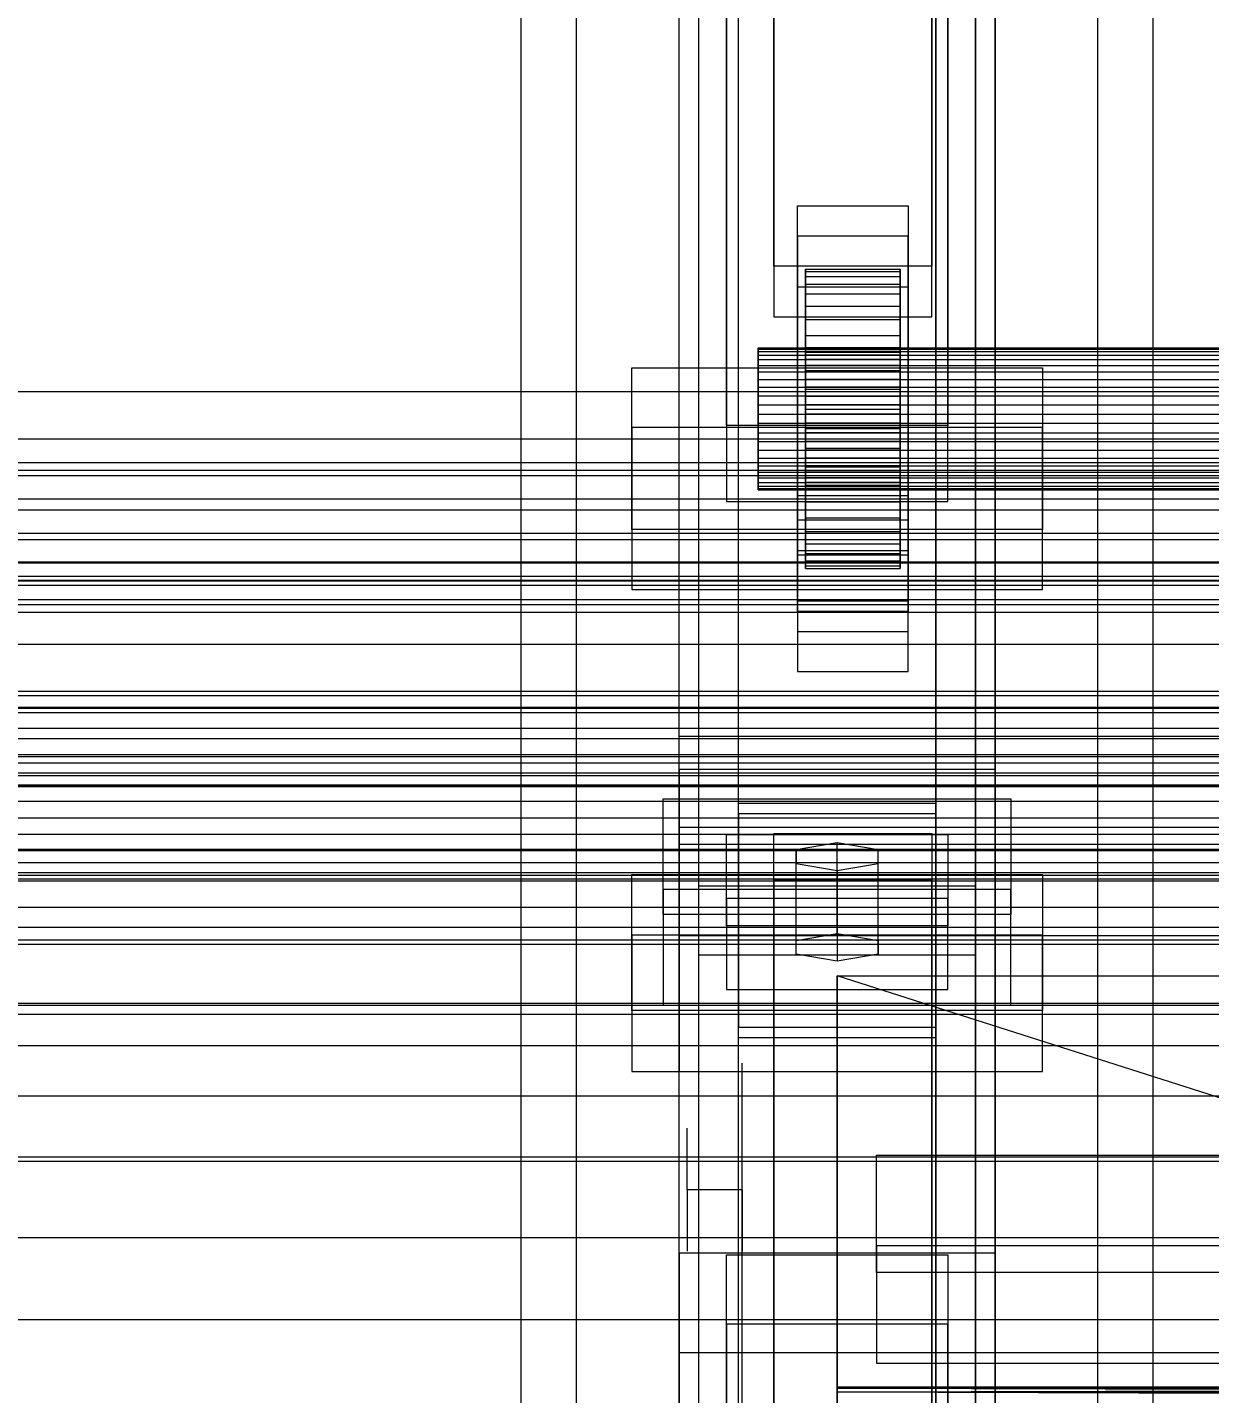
# Model space of a CAD drawing. Header units: millimetres. Extents: x -191664 to 191490, y -197311 to 10263.
# Drawn here: x -532.5 to -382.8, y -29802.9 to -29629.9 of the extents above; entities that cross this region are included whole.
import ezdxf

# ---------------------------------------------------------------- set-up
doc = ezdxf.new("R2010")
doc.units = ezdxf.units.MM
for name, color, linetype, lineweight in [('COTAS_USUARIO', 1, 'Continuous', 0), ('frontal_briquetadora', 7, 'Continuous', 0), ('frontal_C01', 7, 'Continuous', 0), ('frontal_C02', 7, 'Continuous', 0), ('frontal_C03', 7, 'Continuous', 0), ('frontal_mezcladora', 7, 'Continuous', 0), ('frontal_secador', 7, 'Continuous', 0)]:
    doc.layers.add(name, color=color, linetype=linetype, lineweight=lineweight)
doc.dimstyles.new('PLANTA_100', dxfattribs={"dimtxt": 250, "dimasz": 150, "dimexe": 150, "dimexo": 80, "dimgap": 100, "dimtad": 1, "dimtih": 1, "dimtoh": 1, "dimdec": 1, "dimdsep": 46, "dimcen": 0.09, "dimclrd": 1, "dimclre": 1, "dimclrt": 1, "dimadec": 0, "dimazin": 0, "dimtfac": 1, "dimtdec": 4, "dimtofl": 0, "dimtmove": 0, "dimatfit": 3, "dimfxl": 1, "dimtolj": 1, "dimtzin": 0, "dimarcsym": 0})

# ---------------------------------------------------------------- blocks, each defined once
blk = doc.blocks.new('*D106')
at = {"layer": 'COTAS_USUARIO', "color": 1, "lineweight": -2, "transparency": 16777216}
for p, q in [((-1180, -29182.75), (-1180, -29032.75)), ((-60, -29332.75), (-1330, -29332.75)), ((-60, -29700), (-1330, -29700)), ((-1180, -29850), (-1180, -30000))]:
    blk.add_line(p, q, dxfattribs=at)
at = {"layer": 'COTAS_USUARIO', "color": 1, "transparency": 16777216}
for points in [[(-1205, -29182.75), (-1155, -29182.75), (-1180, -29332.75)], [(-1205, -29850), (-1155, -29850), (-1180, -29700)]]:
    blk.add_solid(points, dxfattribs=at)
at = {"layer": 'Defpoints', "color": 0, "transparency": 16777216}
for p in [(-1180, -29332.75), (20, -29332.75), (20, -29700)]:
    blk.add_point(p, dxfattribs=at)
blk = doc.blocks.new('*D109')
at = {"layer": 'COTAS_USUARIO', "color": 1, "lineweight": -2, "transparency": 16777216}
for p, q in [((-80, -28700), (-1350, -28700)), ((-1200, -31850), (-1200, -28850)), ((-80, -32000), (-1350, -32000))]:
    blk.add_line(p, q, dxfattribs=at)
at = {"layer": 'COTAS_USUARIO', "color": 1, "transparency": 16777216}
for points in [[(-1225, -28850), (-1175, -28850), (-1200, -28700)], [(-1225, -31850), (-1175, -31850), (-1200, -32000)]]:
    blk.add_solid(points, dxfattribs=at)
at = {"layer": 'Defpoints', "color": 0, "transparency": 16777216}
for p in [(-1200, -28700), (0, -28700), (0, -32000)]:
    blk.add_point(p, dxfattribs=at)
blk = doc.blocks.new('*D111')
at = {"layer": 'COTAS_USUARIO', "color": 1, "lineweight": -2, "transparency": 16777216}
for p, q in [((-80, -27700), (-1350, -27700)), ((-1200, -31850), (-1200, -27850)), ((-80, -32000), (-1350, -32000))]:
    blk.add_line(p, q, dxfattribs=at)
at = {"layer": 'COTAS_USUARIO', "color": 1, "transparency": 16777216}
for points in [[(-1225, -27850), (-1175, -27850), (-1200, -27700)], [(-1225, -31850), (-1175, -31850), (-1200, -32000)]]:
    blk.add_solid(points, dxfattribs=at)
at = {"layer": 'Defpoints', "color": 0, "transparency": 16777216}
for p in [(-1200, -27700), (0, -27700), (0, -32000)]:
    blk.add_point(p, dxfattribs=at)
blk = doc.blocks.new('*D121')
at = {"layer": 'COTAS_USUARIO', "color": 1, "lineweight": -2, "transparency": 16777216}
for p, q in [((-80, -29000), (-1350, -29000)), ((-1200, -31850), (-1200, -29150)), ((-80, -32000), (-1350, -32000))]:
    blk.add_line(p, q, dxfattribs=at)
at = {"layer": 'COTAS_USUARIO', "color": 1, "transparency": 16777216}
for points in [[(-1225, -29150), (-1175, -29150), (-1200, -29000)], [(-1225, -31850), (-1175, -31850), (-1200, -32000)]]:
    blk.add_solid(points, dxfattribs=at)
at = {"layer": 'Defpoints', "color": 0, "transparency": 16777216}
for p in [(-1200, -29000), (0, -29000), (0, -32000)]:
    blk.add_point(p, dxfattribs=at)

msp = doc.modelspace()

# ---------------------------------------------------------------- linework, layer by layer
at = {"layer": 'frontal_briquetadora', "color": 9, "true_color": 0xb9c3c2}
for p, q in [((-430, -29820), (-430, -29750)), ((-430, -29750), (-430, -29844.63)), ((-430, -29750), (-430, -29841.49)), ((-430, -29750), (-430, -29838.28)), ((-430, -29750), (-430, -29835.05)), ((-430, -29750), (-430, -29831.82)), ((-430, -29750), (-430, -29828.61)), ((-430, -29750), (-430, -29825.47)), ((-430, -29750), (-430, -29822.42)), ((-430, -29750), (-430, -29819.49)), ((-430, -29750), (-430, -29816.72)), ((-430, -29750), (-430, -29814.11)), ((-430, -29750), (-430, -29811.72)), ((-430, -29750), (-430, -29809.54)), ((-430, -29750), (-430, -29807.61)), ((-430, -29750), (-430, -29805.95)), ((-430, -29750), (-430, -29804.56)), ((-430, -29750), (-430, -29803.47)), ((-430, -29750), (-430, -29802.68)), ((-430, -29750), (-430, -29802.21)), ((-430, -29750), (-430, -29802.05)), ((-210, -29820), (-430, -29750)), ((-430, -29750), (-210, -29750)), ((-442, -29763.57), (-442, -29761.05)), ((-430, -29763.57), (-430, -29761.05)), ((-442, -29770.96), (-442, -29763.57)), ((-430, -29770.96), (-430, -29763.57)), ((-449, -29770.8), (-449, -29769.25)), ((-442, -29770.8), (-442, -29769.25)), ((-449, -29773.58), (-449, -29770.8)), ((-442, -29773.58), (-442, -29770.8)), ((-442, -29782.72), (-442, -29770.96)), ((-430, -29782.72), (-430, -29770.96)), ((-449, -29777.05), (-449, -29773.58)), ((-442, -29777.05), (-442, -29773.58)), ((-442, -29777.05), (-449, -29777.05)), ((-449, -29777.05), (-449, -29780.52)), ((-442, -29777.05), (-442, -29780.52)), ((-449, -29780.52), (-449, -29783.3)), ((-442, -29780.52), (-442, -29783.3)), ((-449, -29783.3), (-449, -29784.85)), ((-442, -29798.05), (-442, -29782.72)), ((-442, -29783.3), (-442, -29784.85)), ((-430, -29798.05), (-430, -29782.72)), ((-442, -29815.9), (-442, -29798.05)), ((-430, -29815.9), (-430, -29798.05)), ((-430, -29802.05), (-430, -29802.21)), ((-210, -29802.05), (-430, -29802.21)), ((-210, -29802.05), (-430, -29802.05)), ((-210, -29802.21), (-430, -29802.05)), ((-430, -29802.21), (-430, -29802.68)), ((-210, -29802.21), (-430, -29802.68)), ((-210, -29802.21), (-430, -29802.21)), ((-210, -29802.68), (-430, -29802.21)), ((-430, -29802.68), (-430, -29803.47)), ((-210, -29802.68), (-430, -29802.68)), ((-210, -29803.47), (-430, -29802.68))]:
    msp.add_line(p, q, dxfattribs=at)
at = {"layer": 'frontal_C01', "color": 139, "true_color": 0x354b57}
for p, q in [((-450, -29785.09), (-450, -29400.88)), ((-410, -29400.88), (-410, -29785.09)), ((-450, -29832.46), (-450, -29448.25)), ((-410, -29832.46), (-410, -29448.25)), ((-450, -29899.3), (-450, -29515.09)), ((-410, -29515.09), (-410, -29899.3)), ((-438, -29660.16), (-438, -29520.38)), ((-418, -29520.38), (-418, -29660.16)), ((-442.5, -30180.3), (-442.5, -29521.36)), ((-417.5, -29521.36), (-417.5, -30180.3)), ((-438, -29526.79), (-438, -29666.56)), ((-418, -29666.56), (-418, -29526.79)), ((-447.5, -29803.97), (-447.5, -29529.24)), ((-412.5, -29529.24), (-412.5, -29803.97)), ((-447.5, -29813.58), (-447.5, -29538.84)), ((-412.5, -29813.58), (-412.5, -29538.84)), ((-442.5, -30205.67), (-442.5, -29546.73)), ((-417.5, -30205.67), (-417.5, -29546.73)), ((-450, -29937.2), (-450, -29552.99)), ((-410, -29937.2), (-410, -29552.99)), ((-444, -29680.34), (-444, -29592.05)), ((-416, -29592.05), (-416, -29680.34)), ((-444, -29601.65), (-444, -29689.95)), ((-416, -29689.95), (-416, -29601.65)), ((-435, -29656.37), (-435, -29652.53)), ((-435, -29652.53), (-421, -29652.53)), ((-435, -29692.32), (-435, -29652.53)), ((-421, -29652.53), (-421, -29656.37)), ((-421, -29652.53), (-421, -29692.32)), ((-421, -29656.37), (-435, -29656.37)), ((-435, -29656.37), (-435, -29696.16)), ((-421, -29696.16), (-421, -29656.37)), ((-418, -29660.16), (-438, -29660.16)), ((-438, -29660.16), (-438, -29666.56)), ((-418, -29666.56), (-418, -29660.16)), ((-435, -29666.62), (-435, -29662.78)), ((-435, -29662.78), (-421, -29662.78)), ((-435, -29702.56), (-435, -29662.78)), ((-421, -29662.78), (-421, -29666.62)), ((-421, -29662.78), (-421, -29702.56)), ((-438, -29666.56), (-418, -29666.56)), ((-421, -29666.62), (-435, -29666.62)), ((-435, -29666.62), (-435, -29706.41)), ((-421, -29706.41), (-421, -29666.62)), ((-456, -29693.5), (-456, -29673.01)), ((-456, -29673.01), (-404, -29673.01)), ((-456, -29680.59), (-456, -29673.01)), ((-404, -29673.01), (-404, -29693.5)), ((-404, -29673.01), (-404, -29680.59)), ((-404, -29680.59), (-456, -29680.59)), ((-456, -29680.59), (-456, -29701.08)), ((-416, -29680.34), (-444, -29680.34)), ((-444, -29680.34), (-444, -29689.95)), ((-416, -29689.95), (-416, -29680.34)), ((-404, -29701.08), (-404, -29680.59)), ((-444, -29689.95), (-416, -29689.95)), ((-435, -29703.88), (-435, -29689.16)), ((-435, -29689.16), (-421, -29689.16)), ((-435, -29696.74), (-435, -29689.16)), ((-421, -29689.16), (-421, -29703.88)), ((-421, -29689.16), (-421, -29696.74)), ((-404, -29693.5), (-456, -29693.5)), ((-456, -29693.5), (-456, -29701.08)), ((-421, -29692.32), (-435, -29692.32)), ((-435, -29692.32), (-435, -29696.16)), ((-421, -29696.16), (-421, -29692.32)), ((-404, -29701.08), (-404, -29693.5)), ((-435, -29696.16), (-421, -29696.16)), ((-421, -29696.74), (-435, -29696.74)), ((-435, -29696.74), (-435, -29711.46)), ((-421, -29711.46), (-421, -29696.74)), ((-456, -29701.08), (-404, -29701.08)), ((-421, -29702.56), (-435, -29702.56)), ((-435, -29702.56), (-435, -29706.41)), ((-421, -29703.88), (-435, -29703.88)), ((-435, -29703.88), (-435, -29711.46)), ((-421, -29706.41), (-421, -29702.56)), ((-421, -29711.46), (-421, -29703.88)), ((-435, -29706.41), (-421, -29706.41)), ((-435, -29711.46), (-421, -29711.46)), ((-410, -29785.09), (-450, -29785.09)), ((-450, -29785.09), (-450, -29832.46)), ((-450, -30169.3), (-450, -29785.09)), ((-410, -29832.46), (-410, -29785.09)), ((-410, -29785.09), (-410, -30169.3)), ((-450, -29810.44), (-450, -29797.64)), ((-450, -29797.64), (450, -29797.64)), ((-450, -29830.79), (-450, -29797.64))]:
    msp.add_line(p, q, dxfattribs=at)
at = {"layer": 'frontal_C01', "color": 155, "true_color": 0x617580}
for p, q in [((-434, -29670.49), (-434, -29660.51)), ((-434, -29660.51), (-434, -29660.84)), ((-434, -29660.51), (-422, -29660.51)), ((-434, -29661.47), (-434, -29660.51)), ((-422, -29660.84), (-422, -29660.51)), ((-422, -29660.51), (-422, -29670.49)), ((-422, -29660.51), (-422, -29661.47)), ((-434, -29670.64), (-434, -29660.84)), ((-434, -29660.84), (-434, -29662.44)), ((-434, -29660.84), (-422, -29660.84)), ((-434, -29670.94), (-434, -29661.47)), ((-434, -29661.47), (-422, -29661.47)), ((-434, -29663.66), (-434, -29661.47)), ((-422, -29662.44), (-422, -29660.84)), ((-422, -29660.84), (-422, -29670.64)), ((-422, -29661.47), (-422, -29670.94)), ((-422, -29661.47), (-422, -29663.66)), ((-434, -29671.4), (-434, -29662.44)), ((-434, -29662.44), (-434, -29665.2)), ((-434, -29662.44), (-422, -29662.44)), ((-434, -29671.98), (-434, -29663.66)), ((-434, -29663.66), (-422, -29663.66)), ((-434, -29666.92), (-434, -29663.66)), ((-422, -29665.2), (-422, -29662.44)), ((-422, -29662.44), (-422, -29671.4)), ((-422, -29663.66), (-422, -29671.98)), ((-422, -29663.66), (-422, -29666.92)), ((-434, -29672.71), (-434, -29665.2)), ((-434, -29665.2), (-434, -29668.93)), ((-434, -29665.2), (-422, -29665.2)), ((-422, -29668.93), (-422, -29665.2)), ((-422, -29665.2), (-422, -29672.71)), ((-434, -29673.52), (-434, -29666.92)), ((-434, -29666.92), (-422, -29666.92)), ((-434, -29671.04), (-434, -29666.92)), ((-422, -29666.92), (-422, -29673.52)), ((-422, -29666.92), (-422, -29671.04)), ((-434, -29674.48), (-434, -29668.93)), ((-434, -29668.93), (-434, -29673.38)), ((-434, -29668.93), (-422, -29668.93)), ((-422, -29673.38), (-422, -29668.93)), ((-422, -29668.93), (-422, -29674.48)), ((-434, -29670.64), (-434, -29670.49)), ((-422, -29670.49), (-434, -29670.49)), ((-434, -29670.49), (-434, -29670.94)), ((-434, -29671.4), (-434, -29670.64)), ((-422, -29670.64), (-434, -29670.64)), ((-422, -29670.94), (-434, -29670.94)), ((-434, -29670.94), (-434, -29671.98)), ((-434, -29675.48), (-434, -29671.04)), ((-434, -29671.04), (-422, -29671.04)), ((-434, -29675.74), (-434, -29671.04)), ((-422, -29670.49), (-422, -29670.64)), ((-422, -29670.94), (-422, -29670.49)), ((-422, -29670.64), (-422, -29671.4)), ((-422, -29671.98), (-422, -29670.94)), ((-422, -29671.04), (-422, -29675.48)), ((-422, -29671.04), (-422, -29675.74)), ((-434, -29672.71), (-434, -29671.4)), ((-422, -29671.4), (-434, -29671.4)), ((-422, -29671.98), (-434, -29671.98)), ((-434, -29671.98), (-434, -29673.52)), ((-434, -29674.48), (-434, -29672.71)), ((-422, -29672.71), (-434, -29672.71)), ((-422, -29671.4), (-422, -29672.71)), ((-422, -29673.52), (-422, -29671.98)), ((-422, -29672.71), (-422, -29674.48)), ((-434, -29673.38), (-434, -29676.59)), ((-422, -29673.38), (-434, -29673.38)), ((-434, -29673.38), (-434, -29678.25)), ((-422, -29673.52), (-434, -29673.52)), ((-434, -29673.52), (-434, -29675.48)), ((-434, -29676.59), (-434, -29674.48)), ((-422, -29674.48), (-434, -29674.48)), ((-422, -29676.59), (-422, -29673.38)), ((-422, -29678.25), (-422, -29673.38)), ((-422, -29675.48), (-422, -29673.52)), ((-422, -29674.48), (-422, -29676.59)), ((-422, -29675.48), (-434, -29675.48)), ((-434, -29675.48), (-434, -29677.7)), ((-434, -29677.7), (-434, -29675.74)), ((-434, -29675.74), (-422, -29675.74)), ((-434, -29680.69), (-434, -29675.74)), ((-422, -29677.7), (-422, -29675.48)), ((-422, -29675.74), (-422, -29677.7)), ((-422, -29675.74), (-422, -29680.69)), ((-434, -29676.59), (-422, -29676.59)), ((-434, -29678.89), (-434, -29676.59)), ((-422, -29677.7), (-434, -29677.7)), ((-434, -29677.7), (-434, -29680.04)), ((-422, -29676.59), (-422, -29678.89)), ((-422, -29680.04), (-422, -29677.7)), ((-434, -29678.89), (-434, -29678.25)), ((-434, -29678.25), (-434, -29683.2)), ((-434, -29678.25), (-422, -29678.25)), ((-434, -29681.24), (-434, -29678.89)), ((-422, -29678.89), (-434, -29678.89)), ((-422, -29683.2), (-422, -29678.25)), ((-422, -29678.25), (-422, -29678.89)), ((-422, -29678.89), (-422, -29681.24)), ((-434, -29680.04), (-434, -29680.69)), ((-422, -29680.04), (-434, -29680.04)), ((-434, -29680.04), (-434, -29682.35)), ((-434, -29680.69), (-422, -29680.69)), ((-434, -29685.55), (-434, -29680.69)), ((-434, -29683.46), (-434, -29681.24)), ((-434, -29681.24), (-434, -29683.2)), ((-422, -29681.24), (-434, -29681.24)), ((-422, -29680.69), (-422, -29680.04)), ((-422, -29682.35), (-422, -29680.04)), ((-422, -29680.69), (-422, -29685.55)), ((-422, -29683.2), (-422, -29681.24)), ((-422, -29681.24), (-422, -29683.46)), ((-434, -29682.35), (-434, -29685.55)), ((-422, -29682.35), (-434, -29682.35)), ((-434, -29682.35), (-434, -29684.46)), ((-422, -29685.55), (-422, -29682.35)), ((-422, -29684.46), (-422, -29682.35)), ((-434, -29683.2), (-434, -29687.89)), ((-434, -29683.2), (-422, -29683.2)), ((-434, -29685.41), (-434, -29683.46)), ((-434, -29683.46), (-434, -29687.89)), ((-422, -29683.46), (-434, -29683.46)), ((-434, -29684.46), (-434, -29690)), ((-422, -29684.46), (-434, -29684.46)), ((-434, -29684.46), (-434, -29686.23)), ((-422, -29687.89), (-422, -29683.2)), ((-422, -29687.89), (-422, -29683.46)), ((-422, -29683.46), (-422, -29685.41)), ((-422, -29690), (-422, -29684.46)), ((-422, -29686.23), (-422, -29684.46)), ((-434, -29686.96), (-434, -29685.41)), ((-434, -29685.41), (-434, -29692.01)), ((-422, -29685.41), (-434, -29685.41)), ((-434, -29685.55), (-422, -29685.55)), ((-434, -29690), (-434, -29685.55)), ((-434, -29686.23), (-434, -29693.74)), ((-422, -29686.23), (-434, -29686.23)), ((-434, -29686.23), (-434, -29687.53)), ((-422, -29692.01), (-422, -29685.41)), ((-422, -29685.41), (-422, -29686.96)), ((-422, -29685.55), (-422, -29690)), ((-422, -29693.74), (-422, -29686.23)), ((-422, -29687.53), (-422, -29686.23)), ((-434, -29687.99), (-434, -29686.96)), ((-434, -29686.96), (-434, -29695.28)), ((-422, -29686.96), (-434, -29686.96)), ((-434, -29687.53), (-434, -29696.5)), ((-422, -29687.53), (-434, -29687.53)), ((-434, -29687.53), (-434, -29688.29)), ((-434, -29687.89), (-434, -29692.01)), ((-434, -29687.89), (-422, -29687.89)), ((-434, -29688.45), (-434, -29687.99)), ((-434, -29687.99), (-434, -29697.47)), ((-422, -29687.99), (-434, -29687.99)), ((-434, -29688.29), (-434, -29698.1)), ((-422, -29688.29), (-434, -29688.29)), ((-434, -29688.29), (-434, -29688.45)), ((-422, -29695.28), (-422, -29686.96)), ((-422, -29686.96), (-422, -29687.99)), ((-422, -29696.5), (-422, -29687.53)), ((-422, -29688.29), (-422, -29687.53)), ((-422, -29692.01), (-422, -29687.89)), ((-422, -29697.47), (-422, -29687.99)), ((-422, -29687.99), (-422, -29688.45)), ((-422, -29698.1), (-422, -29688.29)), ((-422, -29688.45), (-422, -29688.29)), ((-434, -29688.45), (-434, -29698.43)), ((-422, -29688.45), (-434, -29688.45)), ((-434, -29690), (-422, -29690)), ((-434, -29693.74), (-434, -29690)), ((-422, -29698.43), (-422, -29688.45)), ((-422, -29690), (-422, -29693.74)), ((-434, -29692.01), (-434, -29695.28)), ((-434, -29692.01), (-422, -29692.01)), ((-422, -29695.28), (-422, -29692.01)), ((-434, -29693.74), (-422, -29693.74)), ((-434, -29696.5), (-434, -29693.74)), ((-434, -29695.28), (-434, -29697.47)), ((-434, -29695.28), (-422, -29695.28)), ((-422, -29693.74), (-422, -29696.5)), ((-422, -29697.47), (-422, -29695.28)), ((-434, -29696.5), (-422, -29696.5)), ((-434, -29698.1), (-434, -29696.5)), ((-422, -29696.5), (-422, -29698.1)), ((-434, -29697.47), (-434, -29698.43)), ((-434, -29697.47), (-422, -29697.47)), ((-434, -29698.1), (-422, -29698.1)), ((-434, -29698.43), (-434, -29698.1)), ((-434, -29698.43), (-422, -29698.43)), ((-422, -29698.43), (-422, -29697.47)), ((-422, -29698.1), (-422, -29698.43))]:
    msp.add_line(p, q, dxfattribs=at)
at = {"layer": 'frontal_C01', "color": 9, "true_color": 0xbac6cb}
for p, q in [((-440, -29670.94), (-440, -29670.49)), ((-440, -29670.49), (-440, -29670.64)), ((-440, -29670.49), (440, -29670.49)), ((-440, -29670.64), (-440, -29671.4)), ((-440, -29670.64), (440, -29670.64)), ((-440, -29671.98), (-440, -29670.94)), ((-440, -29670.94), (440, -29670.94)), ((-440, -29671.4), (-440, -29672.71)), ((-440, -29671.4), (440, -29671.4)), ((-440, -29673.52), (-440, -29671.98)), ((-440, -29671.98), (440, -29671.98)), ((-440, -29672.71), (-440, -29674.48)), ((-440, -29672.71), (440, -29672.71)), ((-440, -29675.48), (-440, -29673.52)), ((-440, -29673.52), (440, -29673.52)), ((-440, -29674.48), (-440, -29676.59)), ((-440, -29674.48), (440, -29674.48)), ((-440, -29677.7), (-440, -29675.48)), ((-440, -29675.48), (440, -29675.48)), ((-440, -29676.59), (-440, -29678.89)), ((440, -29676.59), (-440, -29676.59)), ((-440, -29680.04), (-440, -29677.7)), ((-440, -29677.7), (440, -29677.7)), ((-440, -29678.89), (-440, -29681.24)), ((-440, -29678.89), (440, -29678.89)), ((-440, -29682.35), (-440, -29680.04)), ((-440, -29680.04), (440, -29680.04)), ((-440, -29681.24), (-440, -29683.46)), ((-440, -29681.24), (440, -29681.24)), ((-440, -29684.46), (-440, -29682.35)), ((-440, -29682.35), (440, -29682.35)), ((-440, -29683.46), (-440, -29685.41)), ((-440, -29683.46), (440, -29683.46)), ((-440, -29686.23), (-440, -29684.46)), ((-440, -29684.46), (440, -29684.46)), ((-440, -29685.41), (-440, -29686.96)), ((-440, -29685.41), (440, -29685.41)), ((-440, -29687.53), (-440, -29686.23)), ((-440, -29686.23), (440, -29686.23)), ((-440, -29686.96), (-440, -29687.99)), ((-440, -29686.96), (440, -29686.96)), ((-440, -29688.29), (-440, -29687.53)), ((-440, -29687.53), (440, -29687.53)), ((-440, -29687.99), (-440, -29688.45)), ((-440, -29687.99), (440, -29687.99)), ((-440, -29688.45), (-440, -29688.29)), ((-440, -29688.29), (440, -29688.29)), ((-440, -29688.45), (440, -29688.45))]:
    msp.add_line(p, q, dxfattribs=at)
at = {"layer": 'frontal_C02', "color": 139, "true_color": 0x354b57}
for p, q in [((-450, -29723.85), (-450, -29373.13)), ((-410, -29373.13), (-410, -29723.85)), ((-450, -29762.1), (-450, -29411.38)), ((-410, -29762.1), (-410, -29411.38)), ((-450, -29900.77), (-450, -29550.05)), ((-410, -29550.05), (-410, -29900.77)), ((-442.5, -29728.12), (-442.5, -29559.1)), ((-417.5, -29559.1), (-417.5, -29728.12)), ((-470, -31975), (-470, -29576.75)), ((-463, -31975), (-463, -29576.75)), ((-397, -31975), (-397, -29576.75)), ((-390, -31975), (-390, -29576.75)), ((-442.5, -29757.83), (-442.5, -29588.81)), ((-417.5, -29757.83), (-417.5, -29588.81)), ((-450, -29948.59), (-450, -29597.87)), ((-410, -29948.59), (-410, -29597.87)), ((-410, -29723.85), (-450, -29723.85)), ((-450, -29723.85), (-450, -29762.1)), ((-450, -30074.56), (-450, -29723.85)), ((-410, -29762.1), (-410, -29723.85)), ((-410, -29723.85), (-410, -30074.56)), ((-452, -29742.2), (-452, -29727.59)), ((-452, -29727.59), (-408, -29727.59)), ((-452, -29739.06), (-452, -29727.59)), ((-442.5, -29757.83), (-442.5, -29728.12)), ((-442.5, -29728.12), (-417.5, -29728.12)), ((-417.5, -29728.12), (-417.5, -29757.83)), ((-408, -29727.59), (-408, -29742.2)), ((-408, -29727.59), (-408, -29739.06)), ((-417.5, -29729.49), (-442.5, -29729.49)), ((-442.5, -29729.49), (-442.5, -29756.46)), ((-442.5, -30261.91), (-442.5, -29729.49)), ((-417.5, -29756.46), (-417.5, -29729.49)), ((-417.5, -29729.49), (-417.5, -30261.91)), ((-438, -29737.82), (-438, -29731.97)), ((-438, -29731.97), (-418, -29731.97)), ((-438, -29873.07), (-438, -29731.97)), ((-418, -29731.97), (-418, -29737.82)), ((-418, -29731.97), (-418, -29873.07)), ((-418, -29737.82), (-438, -29737.82)), ((-438, -29737.82), (-438, -29878.92)), ((-418, -29878.92), (-418, -29737.82)), ((-408, -29739.06), (-452, -29739.06)), ((-452, -29739.06), (-452, -29753.68)), ((-447.5, -29747.36), (-447.5, -29738.59)), ((-447.5, -29738.59), (-412.5, -29738.59)), ((-447.5, -29920.29), (-447.5, -29738.59)), ((-412.5, -29738.59), (-412.5, -29747.36)), ((-412.5, -29738.59), (-412.5, -29920.29)), ((-408, -29753.68), (-408, -29739.06)), ((-408, -29742.2), (-452, -29742.2)), ((-452, -29742.2), (-452, -29753.68)), ((-408, -29753.68), (-408, -29742.2)), ((-412.5, -29747.36), (-447.5, -29747.36)), ((-447.5, -29929.06), (-447.5, -29747.36)), ((-412.5, -29929.06), (-412.5, -29747.36)), ((-452, -29753.68), (-408, -29753.68)), ((-442.5, -29756.46), (-417.5, -29756.46)), ((-442.5, -30288.88), (-442.5, -29756.46)), ((-417.5, -30288.88), (-417.5, -29756.46)), ((-417.5, -29757.83), (-442.5, -29757.83)), ((-450, -29762.1), (-410, -29762.1)), ((-450, -30112.82), (-450, -29762.1)), ((-410, -30112.82), (-410, -29762.1)), ((-425, -29787.53), (-425, -29772.68)), ((-425, -29772.68), (425, -29772.68)), ((-425, -29784.16), (-425, -29772.68)), ((425, -29784.16), (-425, -29784.16)), ((-425, -29784.16), (-425, -29799)), ((-444, -29794.05), (-444, -29785.28)), ((-444, -29785.28), (-416, -29785.28)), ((-444, -29874.42), (-444, -29785.28)), ((-416, -29785.28), (-416, -29794.05)), ((-416, -29785.28), (-416, -29874.42)), ((425, -29787.53), (-425, -29787.53)), ((-425, -29787.53), (-425, -29799)), ((-416, -29794.05), (-444, -29794.05)), ((-444, -29794.05), (-444, -29883.18)), ((-416, -29883.18), (-416, -29794.05)), ((-425, -29799), (425, -29799))]:
    msp.add_line(p, q, dxfattribs=at)
at = {"layer": 'frontal_C02', "color": 9, "true_color": 0xbdc8cc}
for p, q in [((-430, -29733.14), (-435.2, -29734.02)), ((-424.8, -29734.02), (-430, -29733.14)), ((-430, -29744.62), (-430, -29733.14)), ((-435.2, -29734.02), (-435.2, -29735.77)), ((-435.2, -29745.49), (-435.2, -29734.02)), ((-424.8, -29735.77), (-424.8, -29734.02)), ((-424.8, -29745.49), (-424.8, -29734.02)), ((-435.2, -29735.77), (-430, -29736.65)), ((-435.2, -29747.25), (-435.2, -29735.77)), ((-430, -29736.65), (-424.8, -29735.77)), ((-430, -29736.65), (-430, -29748.12)), ((-424.8, -29747.25), (-424.8, -29735.77)), ((-435.2, -29745.49), (-430, -29744.62)), ((-430, -29744.62), (-424.8, -29745.49)), ((-435.2, -29747.25), (-435.2, -29745.49)), ((-424.8, -29745.49), (-424.8, -29747.25)), ((-430, -29748.12), (-435.2, -29747.25)), ((-424.8, -29747.25), (-430, -29748.12))]:
    msp.add_line(p, q, dxfattribs=at)
at = {"layer": 'frontal_C03', "color": 139, "true_color": 0x354b57}
for p, q in [((-470, -31975), (-470, -29153.29)), ((-463, -31975), (-463, -29153.29)), ((-397, -31975), (-397, -29153.29)), ((-390, -31975), (-390, -29153.29)), ((-470, -31975), (-470, -29352.58)), ((-463, -31975), (-463, -29352.58)), ((-397, -31975), (-397, -29352.58)), ((-390, -31975), (-390, -29352.58)), ((-450, -29871.22), (-450, -29548.04)), ((-410, -29548.04), (-410, -29871.22)), ((-450, -29871.76), (-450, -29548.59)), ((-410, -29548.59), (-410, -29871.76)), ((-442.5, -30205.66), (-442.5, -29555.06)), ((-417.5, -29555.06), (-417.5, -30205.66)), ((-447.5, -29891.25), (-447.5, -29563.81)), ((-412.5, -29563.81), (-412.5, -29891.25)), ((-447.5, -29899.33), (-447.5, -29571.89)), ((-412.5, -29899.33), (-412.5, -29571.89)), ((-442.5, -30231.26), (-442.5, -29580.65)), ((-417.5, -30231.26), (-417.5, -29580.65)), ((-450, -29910.29), (-450, -29587.11)), ((-410, -29910.29), (-410, -29587.11)), ((-450, -29919.37), (-450, -29596.2)), ((-410, -29919.37), (-410, -29596.2)), ((-450, -29733.34), (-450, -29719.66)), ((-450, -29719.66), (450, -29719.66)), ((-450, -29731.21), (-450, -29719.66)), ((450, -29731.21), (-450, -29731.21)), ((-450, -29731.21), (-450, -29744.89)), ((450, -29733.34), (-450, -29733.34)), ((-450, -29733.34), (-450, -29744.89)), ((-444, -29740.17), (-444, -29732.09)), ((-444, -29732.09), (-416, -29732.09)), ((-444, -29743.65), (-444, -29732.09)), ((-416, -29732.09), (-416, -29740.17)), ((-416, -29732.09), (-416, -29743.65)), ((-456, -29754.38), (-456, -29737.14)), ((-456, -29737.14), (-404, -29737.14)), ((-456, -29744.85), (-456, -29737.14)), ((-404, -29737.14), (-404, -29754.38)), ((-404, -29737.14), (-404, -29744.85)), ((-416, -29740.17), (-444, -29740.17)), ((-444, -29740.17), (-444, -29751.72)), ((-416, -29751.72), (-416, -29740.17)), ((-416, -29743.65), (-444, -29743.65)), ((-444, -29743.65), (-444, -29751.72)), ((-416, -29751.72), (-416, -29743.65)), ((-404, -29744.85), (-456, -29744.85)), ((-456, -29744.85), (-456, -29762.08)), ((-450, -29744.89), (450, -29744.89)), ((-404, -29762.08), (-404, -29744.85)), ((-444, -29751.72), (-416, -29751.72)), ((-404, -29754.38), (-456, -29754.38)), ((-456, -29754.38), (-456, -29762.08)), ((-404, -29762.08), (-404, -29754.38)), ((-456, -29762.08), (-404, -29762.08))]:
    msp.add_line(p, q, dxfattribs=at)
at = {"layer": 'frontal_mezcladora', "color": 9, "true_color": 0xc6c9c8}
for p, q in [((-650, -29700), (650, -29700)), ((-650, -29730), (650, -29730))]:
    msp.add_line(p, q, dxfattribs=at)
at = {"layer": 'frontal_mezcladora', "color": 253, "true_color": 0xa5a6aa}
msp.add_line((-625, -29730), (625, -29730), dxfattribs=at)
at = {"layer": 'frontal_secador', "color": 254, "true_color": 0xd2d7cc}
for p, q in [((-1250, -29676), (1250, -29676)), ((1250, -29716), (-1250, -29716))]:
    msp.add_line(p, q, dxfattribs=at)
at = {"layer": 'frontal_secador', "color": 253, "true_color": 0xa8b3b5}
for p, q in [((-1250, -29682), (1250, -29682)), ((1250, -29686), (-1250, -29686)), ((1250, -29704), (-1250, -29704)), ((-1250, -29708), (1250, -29708)), ((1250, -29720), (-1250, -29720)), ((-1250, -29726), (1250, -29726))]:
    msp.add_line(p, q, dxfattribs=at)
at = {"layer": 'frontal_secador', "color": 9, "true_color": 0xc7cdbf}
for p, q in [((-1250, -29685), (1250, -29685)), ((-1250, -29686.66), (1250, -29686.66)), ((1250, -29689.66), (-1250, -29689.66)), ((-1250, -29691), (1250, -29691)), ((1250, -29694), (-1250, -29694)), ((-1250, -29694.73), (1250, -29694.73)), ((-1250, -29697.59), (1250, -29697.59)), ((1250, -29697.73), (-1250, -29697.73)), ((-1250, -29699.39), (1250, -29699.39)), ((-1250, -29700), (1250, -29700)), ((1250, -29700.59), (-1250, -29700.59)), ((1250, -29702.39), (-1250, -29702.39)), ((1250, -29703), (-1250, -29703))]:
    msp.add_line(p, q, dxfattribs=at)
at = {"layer": 'frontal_secador', "color": 253, "true_color": 0xa4b0b5}
for p, q in [((1250, -29714), (-1250, -29714)), ((1250, -29714.55), (-1250, -29714.55)), ((1250, -29716.14), (-1250, -29716.14)), ((1250, -29716.71), (-1250, -29716.71)), ((1250, -29718.69), (-1250, -29718.69)), ((1320, -29722), (-1320, -29722)), ((1320, -29722.27), (-1320, -29722.27)), ((1250, -29722), (-1250, -29722)), ((1320, -29723.07), (-1320, -29723.07)), ((1320, -29724.34), (-1320, -29724.34)), ((1250, -29724.65), (-1250, -29724.65)), ((1320, -29726), (-1320, -29726)), ((1250, -29725.86), (-1250, -29725.86)), ((1320, -29727.93), (-1320, -29727.93)), ((-1320, -29730), (1320, -29730)), ((-1250, -29730), (1250, -29730)), ((1320, -29732.07), (-1320, -29732.07)), ((1320, -29734), (-1320, -29734)), ((1250, -29734.14), (-1250, -29734.14)), ((1320, -29735.66), (-1320, -29735.66)), ((1320, -29736.93), (-1320, -29736.93)), ((1320, -29737.73), (-1320, -29737.73)), ((1320, -29738), (-1320, -29738)), ((1250, -29737.29), (-1250, -29737.29)), ((1250, -29738), (-1250, -29738)), ((1250, -29741.31), (-1250, -29741.31)), ((1250, -29743.86), (-1250, -29743.86)), ((1250, -29745.45), (-1250, -29745.45)), ((1250, -29746), (-1250, -29746)), ((1360, -29753.5), (-1360, -29753.5)), ((1250, -29753.75), (-1250, -29753.75)), ((1360, -29754.86), (-1360, -29754.86)), ((1360, -29758.86), (-1360, -29758.86)), ((1360, -29765.22), (-1360, -29765.22)), ((1250, -29772.92), (-1250, -29772.92)), ((1360, -29773.5), (-1360, -29773.5)), ((1360, -29783.15), (-1360, -29783.15)), ((-1360, -29793.5), (1360, -29793.5)), ((-1250, -29793.5), (1250, -29793.5))]:
    msp.add_line(p, q, dxfattribs=at)

# ---------------------------------------------------------------- dimensions: what is measured, and where the dimension line sits
at = {"layer": 'COTAS_USUARIO'}
for p1, p2, picture, middle in [((0, -32000), (0, -27700), '*D111', (-1200, -29850)), ((0, -32000), (0, -28700), '*D109', (-1200, -30350)), ((0, -32000), (0, -29000), '*D121', (-1200, -30500)), ((20, -29700), (20, -29332.75), '*D106', (-1180, -29516.375))]:
    dim = msp.add_aligned_dim(p1=p1, p2=p2, distance=1200, dimstyle='PLANTA_100', dxfattribs=at)
    dim.commit()
    dim.dimension.update_dxf_attribs({"geometry": picture, "text_midpoint": middle})

doc.saveas('drawing.dxf')
